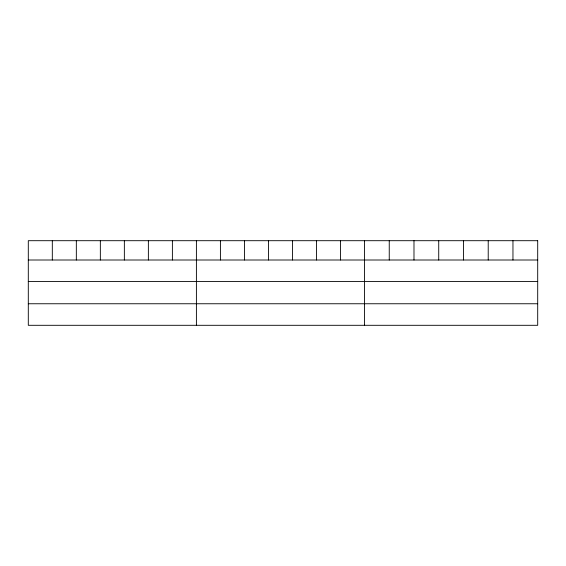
<?xml version="1.0" encoding="UTF-8"?>
<svg xmlns="http://www.w3.org/2000/svg" width="566" height="566" viewBox="0 0 566 566"><rect width="100%" height="100%" fill="white"/><g stroke="black" fill="none" stroke-linecap="round" stroke-linejoin="round"><path stroke-width="0.85" d="M28.3 260.006L537.7 260.006M28.3 281.557L537.7 281.557M28.3 303.758L537.7 303.758M512.959 240.699L512.959 260.006M488.217 240.699L488.217 260.006M463.476 240.699L463.476 260.006M438.728 240.699L438.728 260.006M413.987 240.699L413.987 260.006M389.245 240.699L389.245 260.006M364.504 240.699L364.504 325.301M340.491 240.699L340.491 260.006M316.472 240.699L316.472 260.006M292.459 240.699L292.459 260.006M268.447 240.699L268.447 260.006M244.434 240.699L244.434 260.006M220.415 240.699L220.415 260.006M196.402 240.699L196.402 325.301M172.389 240.699L172.389 260.006M148.37 240.699L148.37 260.006M124.357 240.699L124.357 260.006M100.345 240.699L100.345 260.006M76.332 240.699L76.332 260.006M52.313 240.699L52.313 260.006M537.7 240.699L28.3 240.699L28.3 325.301L537.7 325.301L537.7 240.699"/></g></svg>
